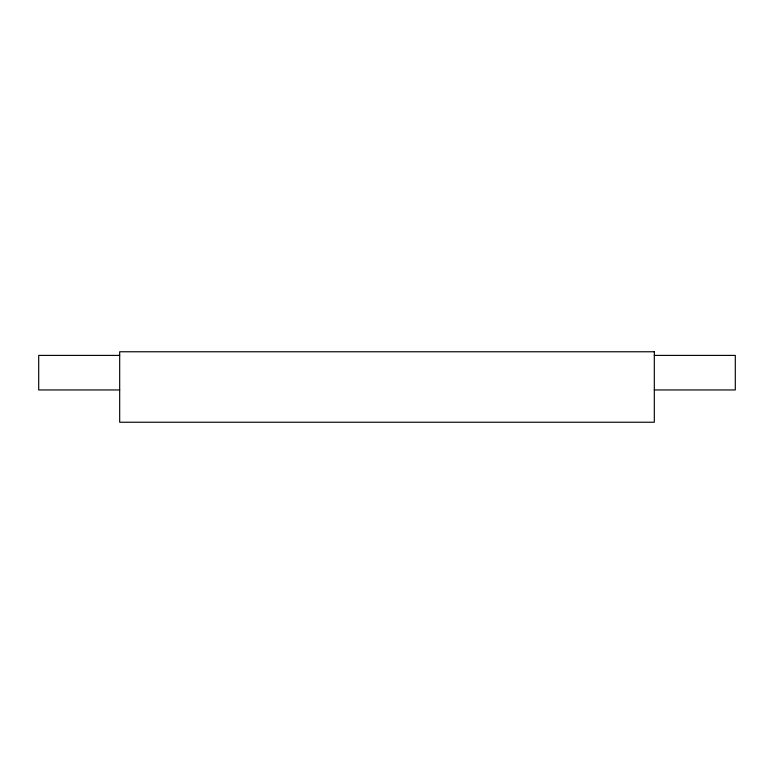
<?xml version="1.0" encoding="UTF-8"?>
<svg xmlns="http://www.w3.org/2000/svg" width="774" height="774" viewBox="0 0 774 774"><rect width="100%" height="100%" fill="white"/><g stroke="black" fill="none" stroke-linecap="round" stroke-linejoin="round"><path stroke-width="1.16" d="M119.68 355.401L38.7 355.401L38.7 389.951L119.68 389.951M654.32 355.401L735.3 355.401L735.3 389.951L654.32 389.951M654.32 351.764L119.68 351.764L119.68 422.236L654.32 422.236L654.32 351.764"/></g></svg>
